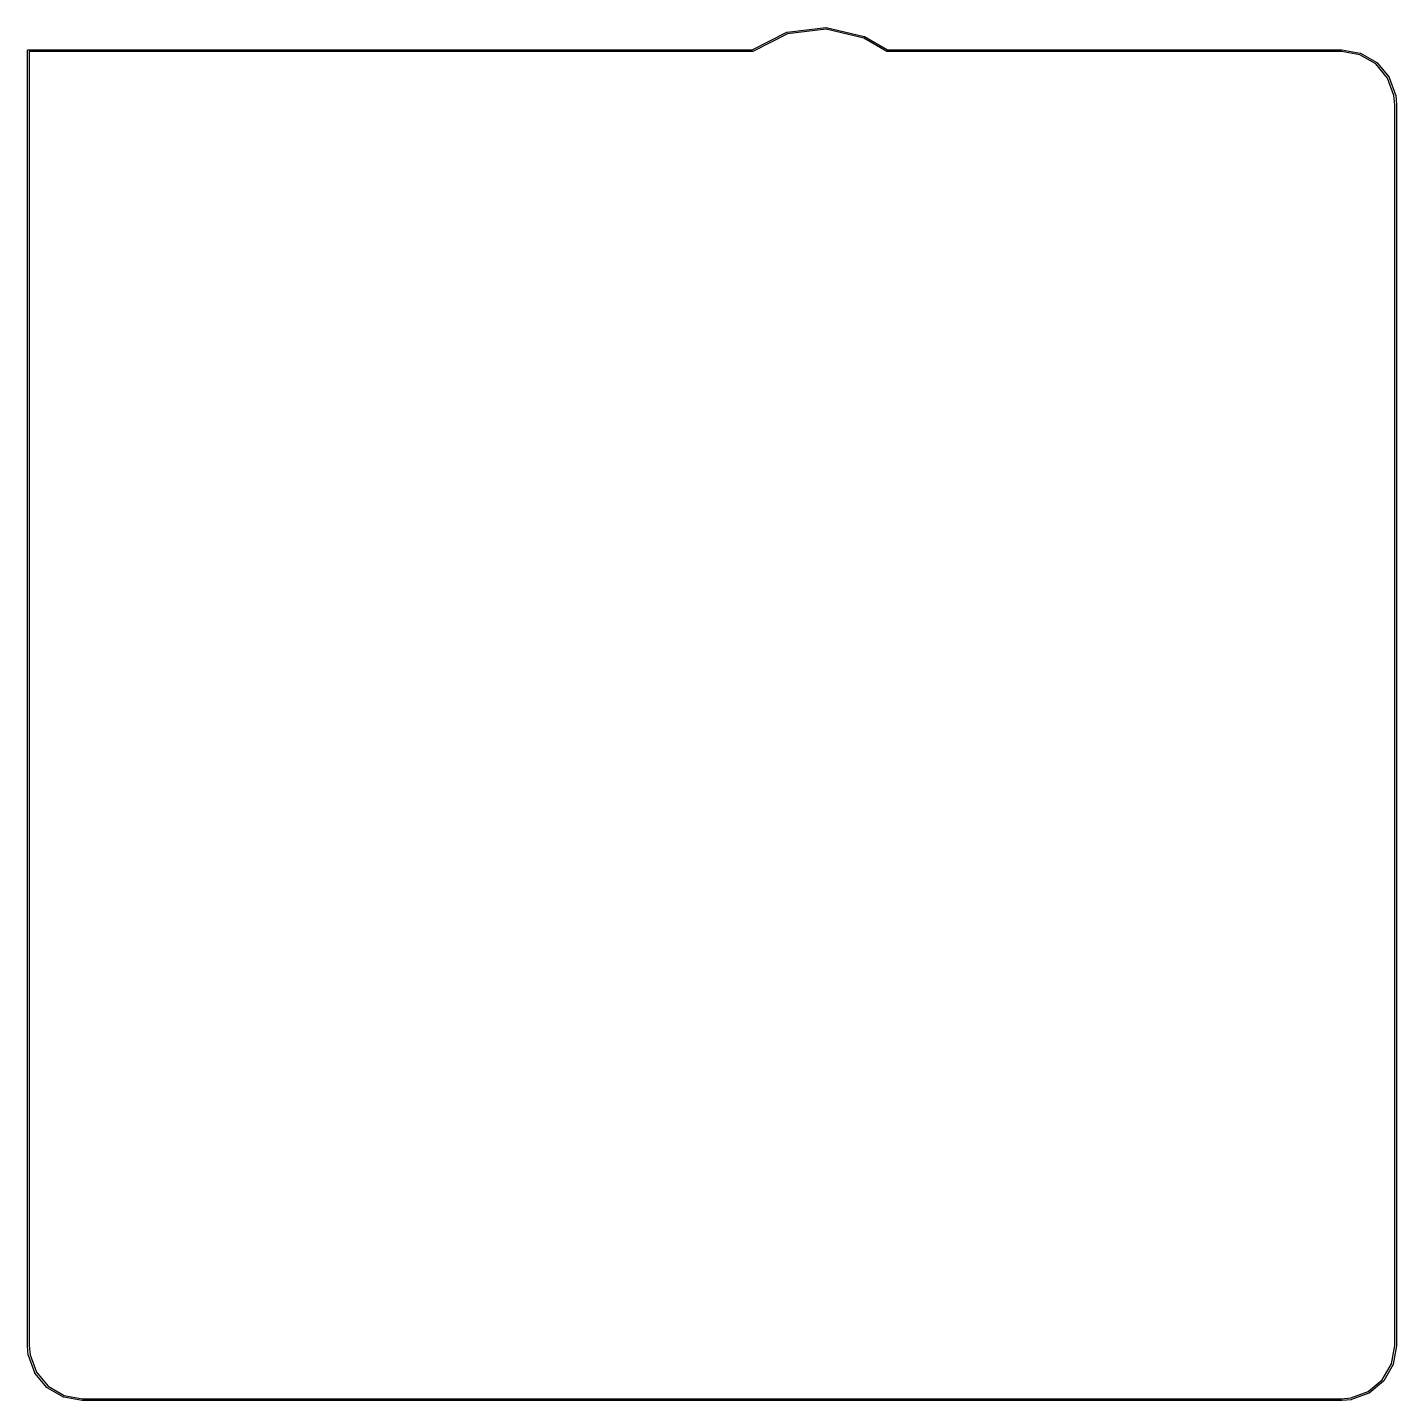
# Model space of a CAD drawing. Extents: x -0.1 to 76, y -75 to 1.3.
import ezdxf

# ---------------------------------------------------------------- set-up
doc = ezdxf.new("R2010")
doc.units = 0
doc.header["$MEASUREMENT"] = 0
doc.layers.add('BLACK', color=7, linetype='CONTINUOUS')

msp = doc.modelspace()

# ---------------------------------------------------------------- linework, layer by layer
at = {"layer": 'Black'}
for p, q in [((40.2381, 0.05), (42.1637, 1.02564)), ((42.201, 0.932453), (40.2726, -0.044602)), ((42.1637, 1.02564), (42.1803, 1.03068)), ((42.1803, 1.03068), (44.3353, 1.29032)), ((44.3385, 1.18998), (42.201, 0.932453)), ((44.3353, 1.29032), (44.3526, 1.28937)), ((46.4365, 0.700586), (44.3385, 1.18998)), ((44.3526, 1.28937), (46.4665, 0.796288)), ((46.4665, 0.796288), (46.4732, 0.793406)), ((46.4732, 0.793406), (46.4801, 0.790896)), ((46.4801, 0.790896), (47.7634, 0.05)), ((-0.05, 0), (-0.04924, 0.004311)), ((-0.05, -72), (-0.05, 0)), ((-0.04924, 0.008682), (-0.047745, 0.012789)), ((-0.04924, 0.004311), (-0.04924, 0.008682)), ((-0.047745, 0.012789), (-0.046985, 0.017101)), ((-0.046985, 0.017101), (-0.044796, 0.020892)), ((-0.044796, 0.020892), (-0.043301, 0.025)), ((-0.043301, 0.025), (-0.040489, 0.028351)), ((-0.040489, 0.028351), (-0.038302, 0.032139)), ((-0.038302, 0.032139), (-0.034951, 0.034951)), ((-0.034951, 0.034951), (-0.032139, 0.038302)), ((-0.032139, 0.038302), (-0.028351, 0.040489)), ((-0.028351, 0.040489), (-0.025, 0.043301)), ((-0.025, 0.043301), (-0.020892, 0.044796)), ((-0.020892, 0.044796), (-0.017101, 0.046985)), ((-0.017101, 0.046985), (-0.012789, 0.047745)), ((-0.012789, 0.047745), (-0.008682, 0.04924)), ((-0.008682, 0.04924), (-0.004311, 0.04924)), ((-0.004311, 0.04924), (0, 0.05)), ((0, 0.05), (40.2381, 0.05)), ((47.725, -0.043301), (46.4365, 0.700586)), ((47.7634, 0.05), (73, 0.05)), ((73, 0.05), (73.0043, 0.04924)), ((73.0043, 0.04924), (73.0087, 0.04924)), ((73.0087, 0.04924), (74.0347, -0.131681)), ((40.25, -0.05), (0.05, -0.05)), ((0.05, -0.05), (0.05, -71.9978)), ((40.253, -0.049476), (40.25, -0.05)), ((40.256, -0.049641), (40.253, -0.049476)), ((40.2615, -0.04798), (40.256, -0.049641)), ((40.2671, -0.046985), (40.2615, -0.04798)), ((40.2697, -0.045477), (40.2671, -0.046985)), ((40.2726, -0.044602), (40.2697, -0.045477)), ((47.7291, -0.044796), (47.725, -0.043301)), ((47.7329, -0.046985), (47.7291, -0.044796)), ((47.7372, -0.047745), (47.7329, -0.046985)), ((47.7413, -0.04924), (47.7372, -0.047745)), ((47.7457, -0.04924), (47.7413, -0.04924)), ((47.75, -0.05), (47.7457, -0.04924)), ((72.9956, -0.05), (47.75, -0.05)), ((74.0087, -0.228631), (72.9956, -0.05)), ((74.8957, -0.74076), (74.0087, -0.228631)), ((74.0347, -0.131681), (74.0347, -0.131681)), ((74.0347, -0.131681), (74.0429, -0.134651)), ((74.0429, -0.134651), (74.0511, -0.13762)), ((74.0511, -0.13762), (74.0511, -0.137623)), ((74.0511, -0.137623), (74.9534, -0.658566)), ((75.5541, -1.52539), (74.8957, -0.74076)), ((74.9534, -0.658566), (74.9667, -0.669727)), ((74.9667, -0.669727), (74.9667, -0.669734)), ((74.9667, -0.669734), (75.6364, -1.46786)), ((75.9052, -2.48997), (75.5541, -1.52539)), ((75.6364, -1.46786), (75.6364, -1.46786)), ((75.6364, -1.46786), (75.6451, -1.4829)), ((75.6451, -1.4829), (76.0014, -2.46195)), ((75.95, -3.00219), (75.9052, -2.48997)), ((75.95, -71.9956), (75.95, -3.00219)), ((76.0014, -2.46195), (76.0025, -2.46839)), ((76.0025, -2.46839), (76.0042, -2.4747)), ((76.0042, -2.4747), (76.0498, -2.99564)), ((76.0498, -2.99564), (76.0496, -2.99783)), ((76.0496, -2.99783), (76.05, -3)), ((76.05, -3), (76.05, -72)), ((-0.049618, -72.0022), (-0.05, -72)), ((-0.04981, -72.0044), (-0.049618, -72.0022)), ((-0.004233, -72.5253), (-0.04981, -72.0044)), ((0.05, -71.9978), (0.094813, -72.51)), ((0.094813, -72.51), (0.445894, -73.4746)), ((75.7714, -73.0087), (75.95, -71.9956)), ((76.0492, -72.0087), (75.8683, -73.0347)), ((76.05, -72), (76.0492, -72.0043)), ((76.0492, -72.0043), (76.0492, -72.0087)), ((-0.002542, -72.5316), (-0.004233, -72.5253)), ((-0.001408, -72.538), (-0.002542, -72.5316)), ((0.354938, -73.5171), (-0.001408, -72.538)), ((75.2592, -73.8957), (75.7714, -73.0087)), ((75.8624, -73.0511), (75.3414, -73.9534)), ((75.8653, -73.0429), (75.8624, -73.0511)), ((75.8624, -73.0511), (75.8624, -73.0511)), ((75.8683, -73.0347), (75.8653, -73.0429)), ((75.8683, -73.0347), (75.8683, -73.0347)), ((0.354939, -73.5171), (0.354938, -73.5171)), ((0.360444, -73.5266), (0.354939, -73.5171)), ((0.363622, -73.5321), (0.360444, -73.5266)), ((0.363625, -73.5321), (0.363622, -73.5321)), ((1.03333, -74.3303), (0.363625, -73.5321)), ((0.445894, -73.4746), (1.10427, -74.2592)), ((74.4746, -74.5541), (75.2592, -73.8957)), ((75.3303, -73.9667), (74.5321, -74.6364)), ((75.3414, -73.9534), (75.3303, -73.9667)), ((75.3414, -73.9534), (75.3414, -73.9534)), ((1.04664, -74.3414), (1.03333, -74.3303)), ((1.94894, -74.8624), (1.04664, -74.3414)), ((1.04664, -74.3414), (1.04664, -74.3414)), ((1.10427, -74.2592), (1.9913, -74.7714)), ((1.9913, -74.7714), (3.00437, -74.95)), ((73.51, -74.9052), (74.4746, -74.5541)), ((74.5171, -74.6451), (73.538, -75.0014)), ((74.5266, -74.6396), (74.5171, -74.6451)), ((74.5171, -74.6451), (74.5171, -74.6451)), ((74.5321, -74.6364), (74.5266, -74.6396)), ((74.5321, -74.6364), (74.5321, -74.6364)), ((1.9571, -74.8653), (1.94894, -74.8624)), ((1.94894, -74.8624), (1.94894, -74.8624)), ((1.96526, -74.8683), (1.9571, -74.8653)), ((2.99132, -75.0492), (1.96526, -74.8683)), ((1.96526, -74.8683), (1.96526, -74.8683)), ((2.99569, -75.0492), (2.99132, -75.0492)), ((3, -75.05), (2.99569, -75.0492)), ((73, -75.05), (3, -75.05)), ((3.00437, -74.95), (72.9978, -74.95)), ((72.9978, -74.95), (73.51, -74.9052)), ((73.0022, -75.0496), (73, -75.05)), ((73.0044, -75.0498), (73.0022, -75.0496)), ((73.5253, -75.0042), (73.0044, -75.0498)), ((73.5316, -75.0025), (73.5253, -75.0042)), ((73.538, -75.0014), (73.5316, -75.0025))]:
    msp.add_line(p, q, dxfattribs=at)

doc.saveas('drawing.dxf')
